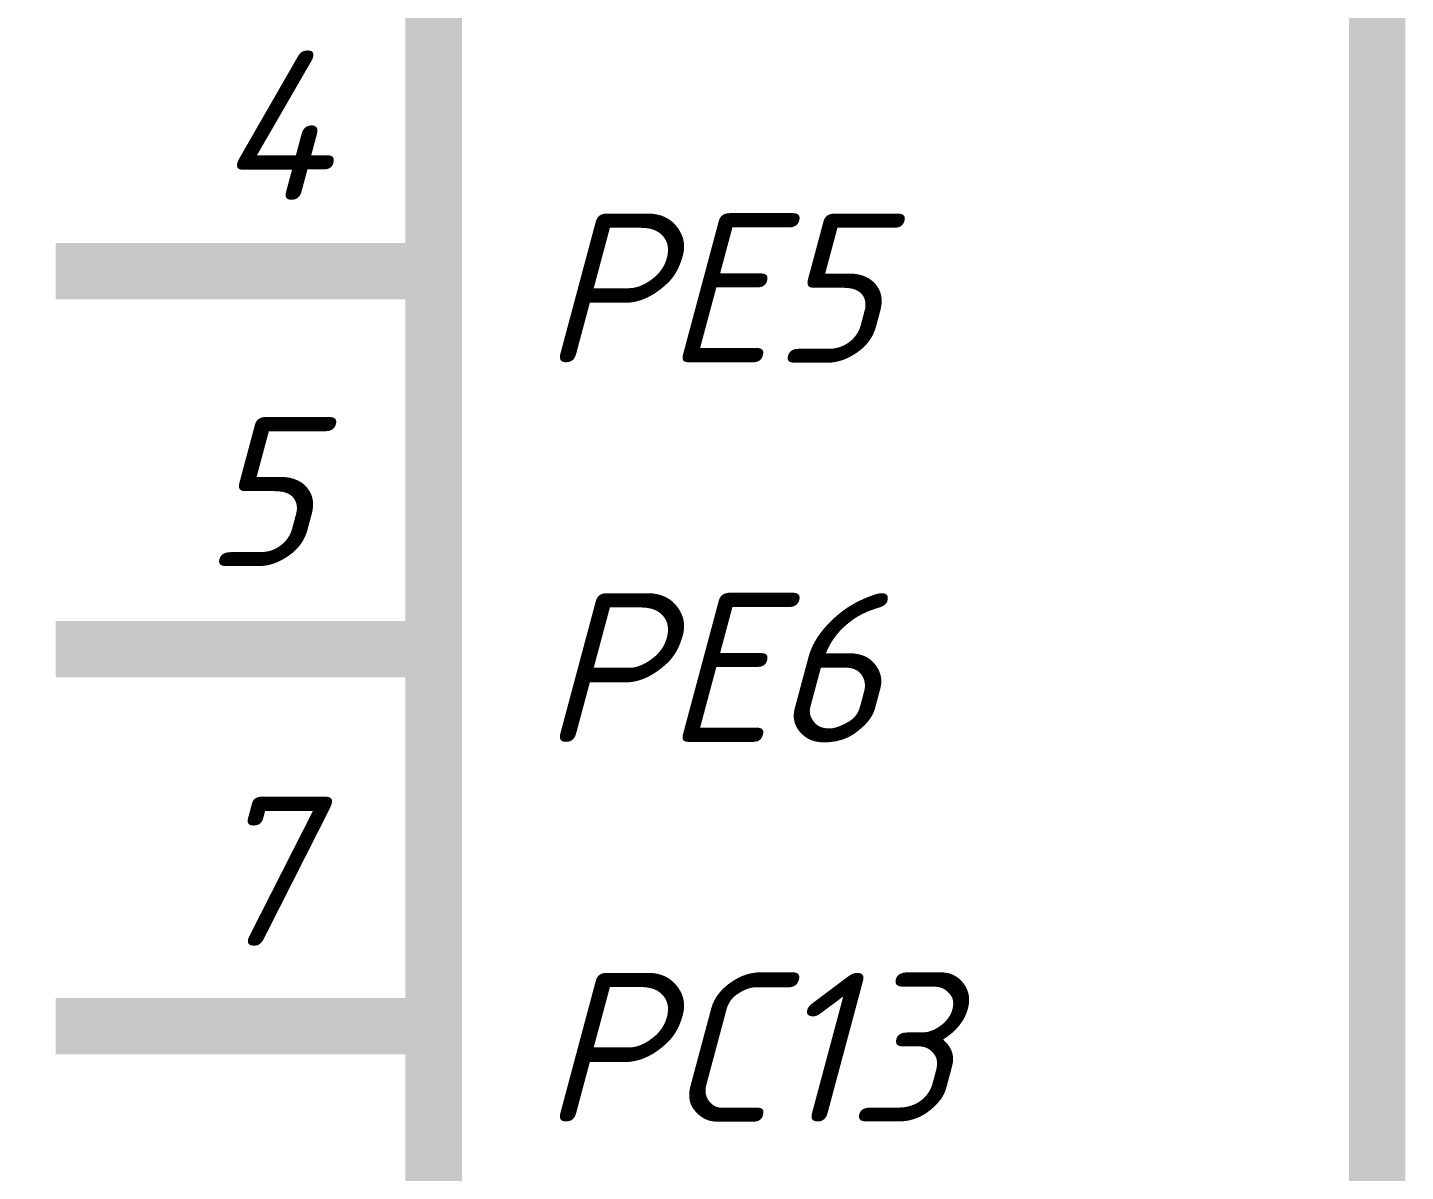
# Model space of a CAD drawing. Header units: inches. Extents: x 0 to 841, y 0 to 594.
# Drawn here: x 349.63 to 367.9, y 228.07 to 243.23 of the extents above; entities that cross this region are included whole.
import ezdxf

# ---------------------------------------------------------------- set-up
doc = ezdxf.new("R2010")
doc.units = ezdxf.units.IN
doc.layers.add('Sheet', color=255, linetype='Continuous')
doc.styles.get("Standard").update_dxf_attribs({"font": 'isocpeui.ttf'})

msp = doc.modelspace()

# ---------------------------------------------------------------- linework, layer by layer
at = {"layer": 'Sheet'}
for points in [[(355.013, 159.999, 0.749, 0.749, 0), (355.013, 449.992, 0.749, 0.749, 0)], [(367.522, 449.992, 0.749, 0.749, 0), (367.522, 159.999, 0.749, 0.749, 0)], [(355.013, 239.999, 0.749, 0.749, 0), (350.005, 239.999, 0.749, 0.749, 0)], [(355.013, 239.999, 0.3, 0.3, 0), (350.005, 239.999, 0.3, 0.3, 0)], [(355.013, 234.99, 0.749, 0.749, 0), (350.005, 234.99, 0.749, 0.749, 0)], [(355.013, 234.99, 0.3, 0.3, 0), (350.005, 234.99, 0.3, 0.3, 0)], [(355.013, 229.993, 0.749, 0.749, 0), (350.005, 229.993, 0.749, 0.749, 0)], [(355.013, 229.993, 0.3, 0.3, 0), (350.005, 229.993, 0.3, 0.3, 0)]]:
    msp.add_lwpolyline(points, format="xyseb", dxfattribs=at)

# ---------------------------------------------------------------- texts
for s, height, p in [('4', 1.976, (352.138, 240.942)), ('PE5', 1.9764, (356.45, 238.786)), ('5', 1.976, (351.959, 236.091)), ('PE6', 1.9764, (356.45, 233.755)), ('7', 1.976, (351.959, 231.06)), ('PC13', 1.9764, (356.45, 228.724))]:
    msp.add_text(s, height=height, dxfattribs=at).set_placement(p)

doc.saveas('drawing.dxf')
